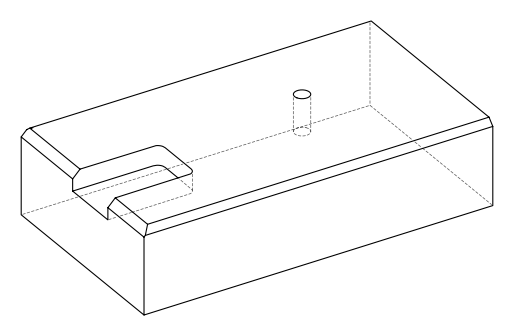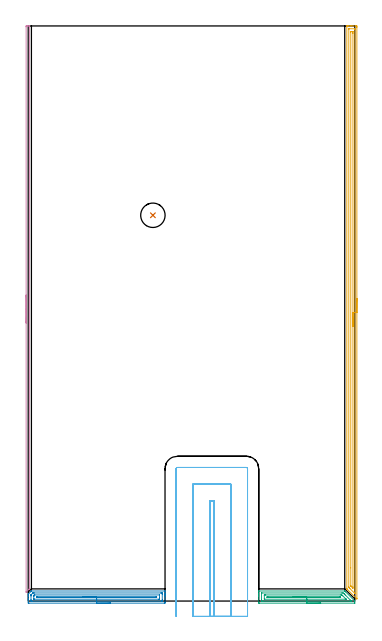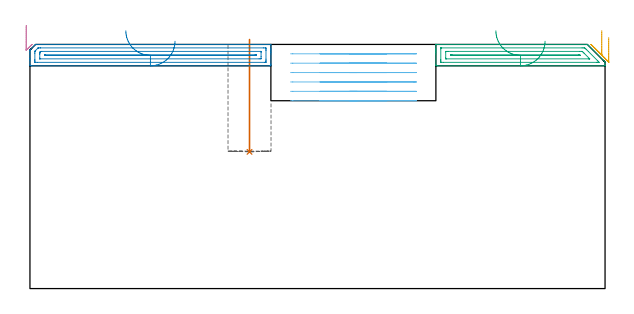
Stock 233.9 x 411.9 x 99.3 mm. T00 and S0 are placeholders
(PLAN: 6 operations, 2 tool changes, 28.4 min)
(1 INDEXABLE_INSERT_DRILL_BLIND_HOLE_FROM_SOLID | STEP1POCKET | NXT0302_006 | 0.18 min | 10442 mm3)
(2 AREA_MILL | FG_CHAMFER_SURFACE | UGT0205_001 | 3.28 min | 3912 mm3)
(3 AREA_MILL_1 | FG_CHAMFER_SURFACE_1 | UGT0205_001 | 2.26 min | 2804 mm3)
(4 AREA_MILL_2 | FG_CHAMFER_SURFACE_2 | UGT0205_001 | 3.39 min | 1069 mm3)
(5 AREA_MILL_3 | FG_CHAMFER_SURFACE_3 | UGT0205_001 | 9.96 min | 10512 mm3)
(6 MILL_SLOT | SLOT_PARTIAL_RECTANGULAR | UGT0201_008 | Follow Part, ap 4, ae 75% | 9.32 min | 158188 mm3)
(TOOL NXT0302_006 | Index. Insert Drill 17.5mm [880-D1750L25-05] | D17.5 PA176 FL88 Z2)
(TOOL UGT0205_001 | Chamfer Mill 20 x 3 x 45 deg. | D20 FL50 Z2)
(TOOL UGT0201_008 | End Mill 16 mm | D16 FL32 Z4)
(OP 1 INDEXABLE_INSERT_DRILL_BLIND_HOLE_FROM_SOLID)
G17 G21 G94 G90
T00 M6
G54
G17 G0 G90 X89.3 Y276.3 S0 M3
G43 Z109.3 H1
G94 G81 G98 Z55.6 F250. R101.3
G80
M5
M2
(OP 2 AREA_MILL)
G17 G21 G94 G90
T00 M6
G54
G17 G0 G90 X59. Y-1.5 S1061 M3
G43 Z109.3 H0
Z100.6
G94 G1 X58.962 Z99.728 F250.
X58.848 Z98.864
X58.659 Z98.012
X58.397 Z97.18
X58.063 Z96.374
X57.66 Z95.6
X57.191 Z94.864
X56.66 Z94.172
X56.071 Z93.529
X55.428 Z92.94
X54.736 Z92.409
X54. Z91.94
X53.226 Z91.537
X52.42 Z91.203
X51.588 Z90.941
X50.736 Z90.752
X49.872 Z90.638
X49. Z90.6
X0.556
X0.155 Y-1.495 Z90.602
X0.01 Y-1.491 Z90.605
X0. Y-1.1 Z90.995
Y0.656 Z92.75
Y1.314 Z93.412
Y1.533 Z93.63
Y3.289 Z95.384
Y3.728 Z95.826
X0.001 Y4.827 Z96.925
X0.01 Y4.9 Z96.995
X0.077 Y4.978 Z97.077
X0.111 Y5.011 Z97.111
X1.998 Y6.898 Z98.998
X2.278 Y7.177 Z99.275
X2.305 Y7.194 Z99.292
X2.333 Y7.2 Z99.3
X97.889
X97.99 Y7.197 Z99.289
X98. Y7. Z99.098
Y5.483 Z97.582
Y5.044 Z97.141
Y4.825 Z96.922
Y4.167 Z96.264
Y3.947 Z96.045
Y3.289 Z95.382
Y-0.771 Z91.326
X97.996 Y-1.1 Z90.996
X97.99 Y-1.491 Z90.605
X97.845 Y-1.496 Z90.602
X97.444 Y-1.5 Z90.6
X49.
Y-0.086 Z92.014
X3.084
X2.333 Y-0.084 Z92.016
X2.192 Y-0.083 Z92.017
X2.02 Y-0.079 Z92.021
X2.01 Y-0.024 Z92.076
X2.004 Y0.103 Z92.203
X2.001 Y0.656 Z92.756
X2. Y0.985 Z93.085
Y3.618 Z95.718
X2.001 Y4.167 Z96.267
X2.003 Y4.331 Z96.431
X2.008 Y4.413 Z96.513
X2.012 Y4.451 Z96.551
X2.028 Y4.469 Z96.569
X2.333 Y4.783 Z96.883
X3.222 Y5.671 Z97.771
X3.311 Y5.754 Z97.854
X3.335 Y5.774 Z97.874
X3.367 Y5.78 Z97.88
X4.111 Y5.785 Z97.885
X4.25
X94.916 Y5.786 Z97.886
X95.667 Y5.784 Z97.884
X95.808 Y5.783 Z97.883
X95.98 Y5.779 Z97.879
X95.99 Y5.724 Z97.824
X95.996 Y5.597 Z97.697
X95.999 Y5.044 Z97.144
X96. Y4.715 Z96.815
Y1.204 Z93.304
X95.999 Y0.656 Z92.756
X95.998 Y0.328 Z92.428
X95.99 Y-0.002 Z92.098
X95.985 Y-0.079 Z92.021
X95.947 Y-0.081 Z92.019
X95.854 Y-0.084 Z92.016
X95.667 Y-0.085 Z92.015
X95.528 Y-0.086 Z92.014
X49.
Y1.328 Z93.428
X4.111 Y1.329 Z93.429
X4.042 Y1.33 Z93.43
X4.019 Y1.332 Z93.432
X4.012 Y1.334 Z93.434
X4.008 Y1.351 Z93.451
X4.003 Y1.424 Z93.524
X4.001 Y1.533 Z93.633
X4. Y1.643 Z93.743
Y3.289 Z95.389
Y3.398 Z95.498
X4.003 Y3.508 Z95.608
X4.01 Y3.727 Z95.827
X4.028 Y4.018 Z96.118
X4.111 Y4.111 Z96.211
X4.139 Y4.139 Z96.239
X4.166 Y4.167 Z96.267
X4.337 Y4.328 Z96.428
X4.368 Y4.357 Z96.457
X4.448 Y4.364 Z96.464
X4.585 Y4.368 Z96.468
X4.793 Y4.371 Z96.471
X93.889
X93.958 Y4.37 Z96.47
X93.981 Y4.368 Z96.468
X93.988 Y4.366 Z96.466
X93.991 Y4.349 Z96.449
X93.997 Y4.276 Z96.376
X93.999 Y4.167 Z96.267
X94. Y4.057 Z96.157
Y2.301 Z94.401
X93.997 Y1.533 Z93.633
X93.994 Y1.429 Z93.529
X93.983 Y1.336 Z93.436
X93.889 Y1.334 Z93.434
X93.207 Y1.329 Z93.429
X49. Y1.328 Z93.428
Y2.743 Z94.843
X6.442
X6.225 Y2.744 Z94.844
X6.116 Y2.746 Z94.846
X6.045 Y2.75 Z94.85
X6.009 Y2.753 Z94.853
X6.007 Y2.768 Z94.868
X6.005 Y2.85 Z94.95
X6.007 Y2.932 Z95.032
X6.009 Y2.947 Z95.047
X6.045 Y2.95 Z95.05
X6.116 Y2.954 Z95.054
X6.226 Y2.956 Z95.056
X91.558 Y2.957 Z95.057
X91.775 Y2.956 Z95.056
X91.884 Y2.954 Z95.054
X91.955 Y2.95 Z95.05
X91.991 Y2.947 Z95.047
X91.993 Y2.932 Z95.032
X91.995 Y2.85 Z94.95
X91.993 Y2.768 Z94.868
X91.991 Y2.753 Z94.853
X91.955 Y2.75 Z94.85
X91.884 Y2.746 Z94.846
X91.774 Y2.744 Z94.844
X49. Y2.743 Z94.843
X48.128 Z94.881
X47.263 Z94.995
X46.412 Z95.183
X45.58 Z95.446
X44.774 Z95.78
X44. Z96.182
X43.264 Z96.651
X42.572 Z97.182
X41.929 Z97.772
X41.34 Z98.415
X40.808 Z99.107
X40.34 Z99.843
X39.937 Z100.616
X39.603 Z101.422
X39.341 Z102.254
X39.152 Z103.106
X39.038 Z103.971
X39. Z104.843
G0 Z109.3
M5
M2
(OP 3 AREA_MILL_1)
G17 G21 G94 G90
T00 M6
G54
G17 G0 G90 X209.5 Y-1.5 S1061 M3
G43 Z109.3 H0
Z100.6
G94 G1 X209.462 Z99.728 F250.
X209.348 Z98.864
X209.159 Z98.012
X208.897 Z97.18
X208.563 Z96.374
X208.16 Z95.6
X207.692 Z94.864
X207.16 Z94.172
X206.571 Z93.529
X205.928 Z92.94
X205.236 Z92.409
X204.5 Z91.94
X203.726 Z91.537
X202.92 Z91.203
X202.088 Z90.941
X201.236 Z90.752
X200.372 Z90.638
X199.5 Z90.6
X165.674
X165.272 Y-1.496 Z90.602
X165.11 Y-1.491 Z90.605
X165.1 Y-1.1 Z90.997
Y3.289 Z95.383
Y3.913 Z96.011
Y4.167 Z96.263
Y4.791 Z96.888
Y5.044 Z97.14
Y5.551 Z97.65
Y6.969 Z99.068
X165.102 Y7.086 Z99.179
X165.11 Y7.197 Z99.289
X165.228 Y7.2 Z99.3
X226.65
X226.694 Y7.194 Z99.291
X226.736 Y7.165 Z99.263
X227.095 Y6.805 Z98.904
X227.392 Y6.507 Z98.607
X233.623 Y0.278 Z92.376
X233.685 Y0.217 Z92.313
X233.854 Y0.046 Z92.146
X233.9 Y0. Z92.1
Y-1.472 Z90.627
X233.894 Y-1.497 Z90.602
X233.893 Y-1.5 Z90.6
X199.5
Y-0.086 Z92.014
X168.206
X167.454 Y-0.084 Z92.016
X167.313 Y-0.083 Z92.017
X167.129 Y-0.079 Z92.021
X167.11 Y-0.019 Z92.081
X167.104 Y0.123 Z92.223
X167.101 Y0.656 Z92.756
X167.1 Y1.004 Z93.104
X167.102 Y5.392 Z97.492
X167.109 Y5.742 Z97.842
X167.111 Y5.78 Z97.88
X167.126 Y5.781 Z97.881
X167.172 Y5.784 Z97.884
X167.266 Y5.785 Z97.885
X167.454 Y5.786 Z97.886
X224.563
X225.315 Y5.784 Z97.884
X225.456 Y5.783 Z97.883
X225.636 Y5.779 Z97.879
X225.991 Y5.448 Z97.548
X226.205 Y5.243 Z97.343
X226.405 Y5.044 Z97.144
X227.095 Y4.355 Z96.455
X230.794 Y0.656 Z92.756
X230.928 Y0.519 Z92.619
X231.181 Y0.257 Z92.357
X231.497 Y-0.079 Z92.021
X231.403 Y-0.081 Z92.019
X230.656 Y-0.085 Z92.015
X230.517 Y-0.086 Z92.014
X199.5
Y1.328 Z93.428
X169.441 Y1.329 Z93.429
X169.234 Y1.331 Z93.431
X169.165 Y1.332 Z93.432
X169.119 Y1.335 Z93.435
X169.11 Y1.402 Z93.502
X169.104 Y1.533 Z93.633
X169.101 Y1.665 Z93.765
Y4.167 Z96.267
X169.102 Y4.297 Z96.397
X169.108 Y4.342 Z96.442
X169.113 Y4.365 Z96.465
X169.132 Y4.366 Z96.466
X169.234 Y4.368 Z96.468
X169.917 Y4.371 Z96.471
X170.124
X223.535
X224.219 Y4.37 Z96.47
X224.425 Y4.367 Z96.467
X224.626 Y4.363 Z96.463
X224.827 Y4.167 Z96.267
X225.315 Y3.685 Z95.785
X227.589 Y1.411 Z93.511
X227.632 Y1.367 Z93.467
X227.652 Y1.341 Z93.441
X227.654 Y1.336 Z93.436
X227.648 Y1.334 Z93.434
X227.511 Y1.33 Z93.43
X227.303 Y1.329 Z93.429
X227.095
X199.5 Y1.328 Z93.428
Y2.743 Z94.843
X171.351
X171.242 Y2.744 Z94.844
X171.17 Y2.747 Z94.847
X171.118 Y2.749 Z94.849
X171.11 Y2.763 Z94.863
X171.109 Y2.85 Z94.95
X171.11 Y2.937 Z95.037
X171.118 Y2.951 Z95.051
X171.17 Y2.953 Z95.053
X171.242 Y2.956 Z95.056
X171.351 Y2.957 Z95.057
X171.687
X223.198
X223.535 Y2.954 Z95.054
X223.569 Y2.951 Z95.051
X223.592 Y2.947 Z95.047
X223.613 Y2.929 Z95.029
X223.698 Y2.848 Z94.948
X223.777 Y2.766 Z94.866
X223.789 Y2.75 Z94.85
X223.785 Y2.749 Z94.849
X223.752 Y2.747 Z94.847
X223.535 Y2.744 Z94.844
X223.317 Y2.743 Z94.843
X222.981
X199.5
X198.628 Z94.881
X197.764 Z94.995
X196.912 Z95.183
X196.08 Z95.446
X195.274 Z95.78
X194.5 Z96.182
X193.764 Z96.651
X193.072 Z97.182
X192.429 Z97.772
X191.84 Z98.415
X191.308 Z99.107
X190.84 Z99.843
X190.437 Z100.617
X190.103 Z101.422
X189.841 Z102.255
X189.652 Z103.106
X189.538 Z103.971
X189.5 Z104.843
G0 Z109.3
M5
M2
(OP 4 AREA_MILL_2)
G17 G21 G94 G90
T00 M6
G54
G17 G0 G90 X-1.5 Y199.15 S1061 M3
G43 Z109.3 H0
Z107.
G94 G1 Y199.188 Z106.128 F250.
Y199.302 Z105.264
Y199.491 Z104.412
Y199.753 Z103.58
Y200.087 Z102.774
Y200.49 Z102.
Y200.958 Z101.264
Y201.49 Z100.572
Y202.079 Z99.929
Y202.722 Z99.34
Y203.414 Z98.808
Y204.15 Z98.34
Y204.924 Z97.937
Y205.73 Z97.603
Y206.562 Z97.341
Y207.414 Z97.152
Y208.278 Z97.038
Y209.15 Z97.
Y411.268
X-1.498 Y411.572 Z97.002
X-1.493 Y411.856 Z97.004
X-1.491 Y411.895 Z97.005
X-1.219 Y411.9 Z97.277
X-0.709 Z97.787
X-0.35 Z98.145
X0.569 Z99.068
X0.686 Y411.896 Z99.179
X0.797 Y411.89 Z99.289
X0.8 Y411.715 Z99.3
Y8.818
X0.804 Y8.713 Z99.296
X0.755 Y8.657 Z99.251
X0.596 Y8.496 Z99.096
X-1.314 Y6.585 Z97.183
X-1.416 Y6.484 Z97.083
X-1.492 Y6.419 Z97.004
X-1.495 Y6.443 Z97.003
X-1.499 Y6.519 Z96.999
X-1.5 Y209.15 Z97.
Y210.022 Z97.038
Y210.886 Z97.152
Y211.738 Z97.341
Y212.57 Z97.603
Y213.376 Z97.937
Y214.15 Z98.34
Y214.886 Z98.808
Y215.578 Z99.34
Y216.221 Z99.929
Y216.81 Z100.572
Y217.342 Z101.264
Y217.81 Z102.
Y218.213 Z102.774
Y218.547 Z103.58
Y218.809 Z104.412
Y218.998 Z105.264
Y219.112 Z106.128
Y219.15 Z107.
G0 Z109.3
M5
M2
(OP 5 AREA_MILL_3)
G17 G21 G94 G90
T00 M6
G54
G17 G0 G90 X235.4 Y216.7 S1061 M3
G43 Z109.3 H0
Z102.1
G94 G1 Y216.662 Z101.228 F250.
Y216.548 Z100.364
Y216.359 Z99.512
Y216.097 Z98.68
Y215.763 Z97.874
Y215.36 Z97.1
Y214.892 Z96.364
Y214.36 Z95.672
Y213.771 Z95.029
Y213.128 Z94.44
Y212.436 Z93.908
Y211.7 Z93.44
Y210.926 Z93.037
Y210.12 Z92.703
Y209.288 Z92.441
Y208.437 Z92.252
Y207.572 Z92.138
Y206.7 Z92.1
X235.399 Y1.672 Z92.101
Y1.642
X235.392 Y1.519 Z92.105
X235.34 Y1.566 Z92.158
X235.228 Y1.672 Z92.27
X228.402 Y8.498 Z99.098
X228.218 Y8.686 Z99.276
X228.204 Y8.705 Z99.289
X228.2 Y8.818 Z99.3
Y411.728
X228.203 Y411.892 Z99.288
X228.223 Y411.9 Z99.268
X228.586 Z98.914
X228.907 Z98.592
X229.587 Z97.908
X230.812 Z96.685
X231.357 Z96.137
X231.97 Z95.525
X234.625 Z92.872
X234.898 Y411.897 Z92.599
X235.391 Y411.891 Z92.106
X235.394 Y411.783 Z92.104
X235.398 Y411.282 Z92.102
X235.4 Y410.775 Z92.1
Y206.7
X233.986 Z93.514
Y5.692
X233.982 Y5.5 Z93.518
X233.979 Y5.406 Z93.521
X233.974 Y5.387 Z93.526
X233.947 Y5.411 Z93.553
X233.867 Y5.485 Z93.633
X233.658 Y5.692 Z93.842
X230.472 Y8.878 Z97.028
X230.087 Y9.265 Z97.413
X229.693 Y9.669 Z97.807
X229.621 Y9.758 Z97.879
X229.618 Y9.807 Z97.882
X229.616 Y9.915 Z97.884
X229.614 Y10.132 Z97.886
X229.615 Y409.711 Z97.885
X229.616 Y409.82 Z97.884
X229.62 Y409.872 Z97.88
X229.622 Y409.89 Z97.878
X229.67 Y409.892 Z97.83
X230.072 Y409.899 Z97.428
X233.612 Z93.888
X233.858 Y409.894 Z93.642
X233.967 Y409.89 Z93.533
X233.985 Y409.523 Z93.515
Y409.495
X233.986 Y206.7 Z93.514
X232.572 Z94.928
X232.571 Y10.159 Z94.929
X232.57 Y9.828 Z94.93
X232.566 Y9.265 Z94.934
X232.565 Y9.252 Z94.935
X232.541 Y9.265 Z94.959
X232.243 Y9.559 Z95.257
X231.641 Y10.159 Z95.859
X231.357 Y10.444 Z96.143
X231.057 Y10.751 Z96.443
X231.041 Y10.77 Z96.459
X231.035 Y10.796 Z96.465
X231.032 Y10.853 Z96.468
X231.029 Y10.941 Z96.471
X231.028 Y23.741 Z96.472
X231.029 Y407.147 Z96.471
X231.031 Y407.708 Z96.469
X231.034 Y407.873 Z96.466
X231.035 Y407.886 Z96.465
X231.055 Y407.89 Z96.445
X231.104 Y407.896 Z96.396
X231.168 Y407.899 Z96.332
X231.357 Y407.9 Z96.143
X232.053 Z95.447
X232.243 Y407.898 Z95.257
X232.432 Y407.894 Z95.068
X232.553 Y407.89 Z94.947
X232.565 Y407.818 Z94.935
X232.567 Y407.708 Z94.933
X232.57 Y407.377 Z94.93
X232.571 Y406.815 Z94.929
X232.572 Y406.483 Z94.928
Y206.7
Y205.828 Z94.967
Y204.964 Z95.08
Y204.112 Z95.269
Y203.28 Z95.532
Y202.474 Z95.865
Y201.7 Z96.268
Y200.964 Z96.737
Y200.272 Z97.268
Y199.629 Z97.857
Y199.04 Z98.501
Y198.509 Z99.193
Y198.04 Z99.928
Y197.637 Z100.702
Y197.303 Z101.508
Y197.041 Z102.34
Y196.852 Z103.192
Y196.738 Z104.057
Y196.7 Z104.928
G0 Z109.3
M5
M2
(OP 6 MILL_SLOT)
G17 G21 G94 G90
T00 M6
G54
G17 G0 G90 X133.1 Y-11. S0 M3
G43 Z109.3 H0
Z95.483
G94 G1 Y-8. F250.
Y71.7 F500.
X130.
Y-8.
Y-11. F250.
X145.1
Y-8.
Y83.7 F500.
X118.
Y-8.
Y-11. F250.
X157.1
Y-8.
Y94.8 F500.
G3 X156.2 Y95.7 R0.9
G1 X106.9
G3 X106. Y94.8 R0.9
G1 Y-8.
Y-11. F250.
G0 X133.1 Z91.667
G1 Y-8.
Y71.7 F500.
X130.
Y-8.
Y-11. F250.
X145.1
Y-8.
Y83.7 F500.
X118.
Y-8.
Y-11. F250.
X157.1
Y-8.
Y94.8 F500.
G3 X156.2 Y95.7 R0.9
G1 X106.9
G3 X106. Y94.8 R0.9
G1 Y-8.
Y-11. F250.
G0 X133.1 Z87.85
G1 Y-8.
Y71.7 F500.
X130.
Y-8.
Y-11. F250.
X145.1
Y-8.
Y83.7 F500.
X118.
Y-8.
Y-11. F250.
X157.1
Y-8.
Y94.8 F500.
G3 X156.2 Y95.7 R0.9
G1 X106.9
G3 X106. Y94.8 R0.9
G1 Y-8.
Y-11. F250.
G0 X133.1 Z84.033
G1 Y-8.
Y71.7 F500.
X130.
Y-8.
Y-11. F250.
X145.1
Y-8.
Y83.7 F500.
X118.
Y-8.
Y-11. F250.
X157.1
Y-8.
Y94.8 F500.
G3 X156.2 Y95.7 R0.9
G1 X106.9
G3 X106. Y94.8 R0.9
G1 Y-8.
Y-11. F250.
G0 X133.1 Z80.217
G1 Y-8.
Y71.7 F500.
X130.
Y-8.
Y-11. F250.
X145.1
Y-8.
Y83.7 F500.
X118.
Y-8.
Y-11. F250.
X157.1
Y-8.
Y94.8 F500.
G3 X156.2 Y95.7 R0.9
G1 X106.9
G3 X106. Y94.8 R0.9
G1 Y-8.
Y-11. F250.
G0 X133.1 Z76.4
G1 Y-8.
Y71.7 F500.
X130.
Y-8.
Y-11. F250.
X145.1
Y-8.
Y83.7 F500.
X118.
Y-8.
Y-11. F250.
X157.1
Y-8.
Y94.8 F500.
G3 X156.2 Y95.7 R0.9
G1 X106.9
G3 X106. Y94.8 R0.9
G1 Y-8.
Y-11. F250.
G0 Z109.3
M5
M2
